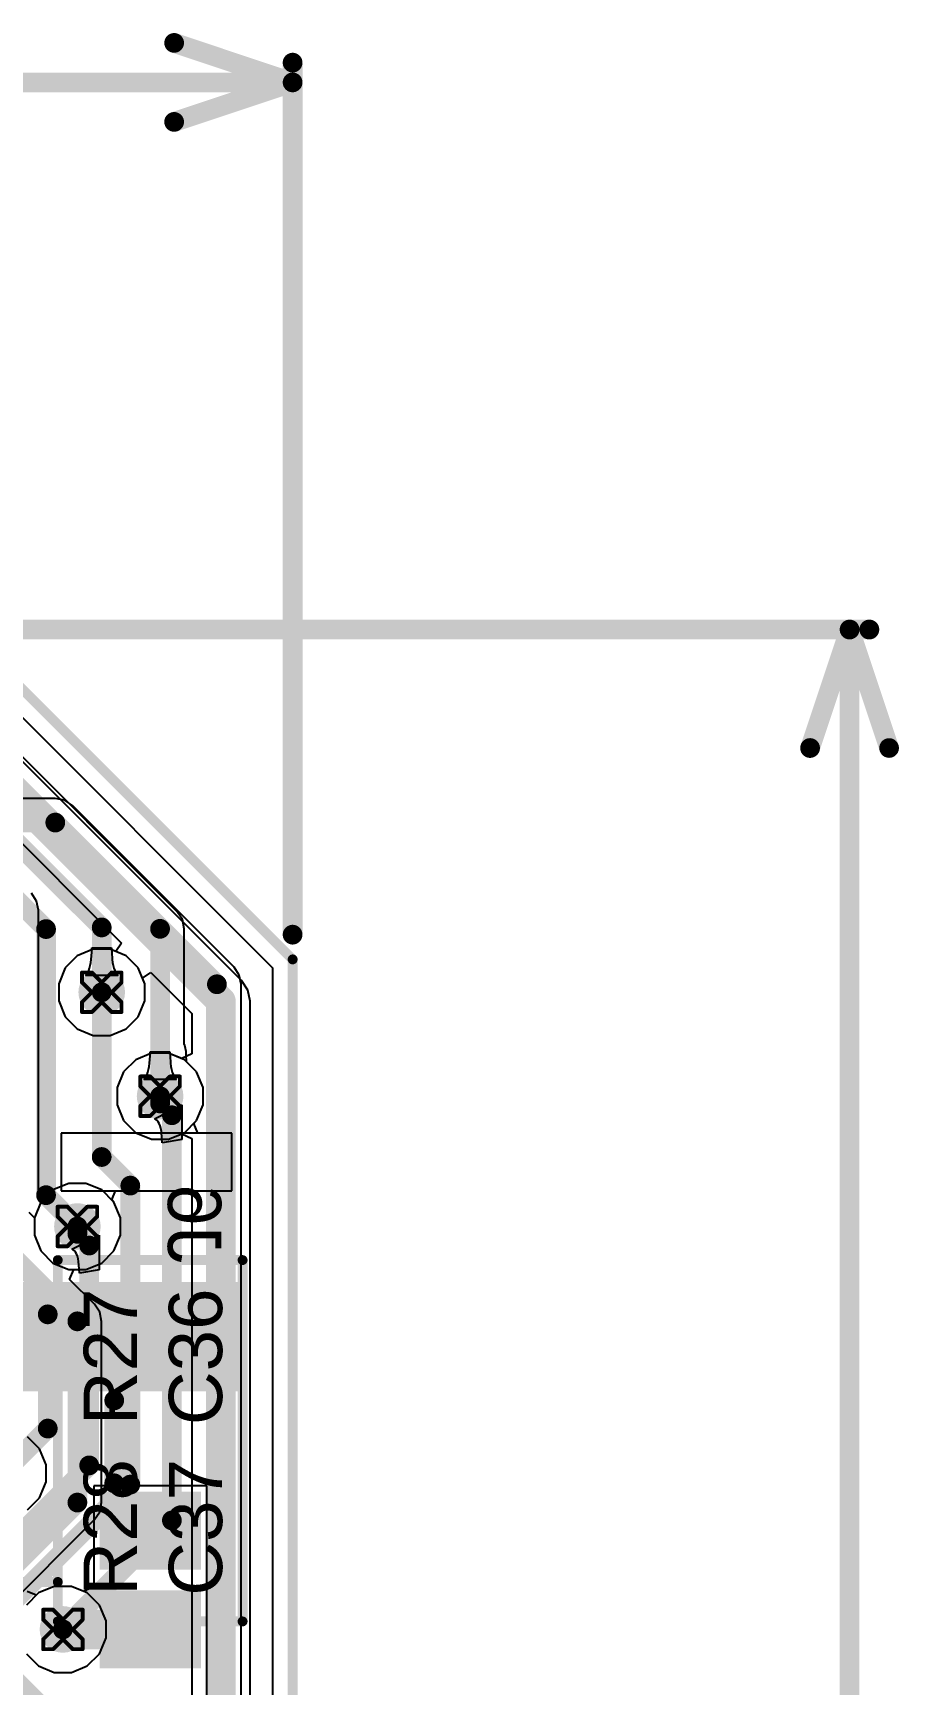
# Model space of a CAD drawing. Header units: inches. Extents: x -6 to 328, y -6 to 90.
# Drawn here: x 33.31 to 44.45, y 23.07 to 44.32 of the extents above; entities that cross this region are included whole.
import ezdxf

# ---------------------------------------------------------------- set-up
doc = ezdxf.new("R2010")
doc.units = ezdxf.units.IN
for name, color, linetype in [('Board Outline', 216, 'Continuous'), ('Bottom Layer', 5, 'Continuous'), ('Bottom Overlay', 54, 'Continuous'), ('Bottom Paste', 16, 'Continuous'), ('Bottom Solder', 6, 'Continuous'), ('Dimensions', 6, 'Continuous'), ('Drill Drawing', 1, 'Continuous'), ('GND', 76, 'Continuous'), ('PWR', 16, 'Continuous'), ('Top Layer', 1, 'Continuous'), ('Top Overlay', 2, 'Continuous'), ('Via Holes', 16, 'Continuous')]:
    doc.layers.add(name, color=color, linetype=linetype)
doc.styles.add('Arial', font='', dxfattribs={"height": 0.2})
doc.styles.get('Arial').set_extended_font_data('Arial')

# ---------------------------------------------------------------- blocks, each defined once
blk = doc.blocks.new('M55_7013242R_B_49')
at = {"layer": 'Bottom Layer'}
for points in [[(-12.62, 3.8), (-11.42, 3.8), (-11.42, 1.1), (-12.62, 1.1)], [(-9.925, 3.3), (-9.125, 3.3), (-9.125, 2.2), (-9.925, 2.2)], [(-8.655, 3.3), (-7.855, 3.3), (-7.855, 2.2), (-8.655, 2.2)]]:
    blk.add_hatch(color=5, dxfattribs=at).paths.add_polyline_path(points)
at = {"layer": 'Bottom Paste'}
for points in [[(-12.62, 3.8), (-11.42, 3.8), (-11.42, 1.1), (-12.62, 1.1)], [(-9.925, 3.3), (-9.125, 3.3), (-9.125, 2.2), (-9.925, 2.2)], [(-8.655, 3.3), (-7.855, 3.3), (-7.855, 2.2), (-8.655, 2.2)]]:
    blk.add_hatch(color=16, dxfattribs=at).paths.add_polyline_path(points)
at = {"layer": 'Bottom Solder'}
for points in [[(-12.722, 3.902), (-11.318, 3.902), (-11.318, 0.998), (-12.722, 0.998)], [(-10.027, 3.402), (-9.023, 3.402), (-9.023, 2.098), (-10.027, 2.098)], [(-8.757, 3.402), (-7.753, 3.402), (-7.753, 2.098), (-8.757, 2.098)]]:
    blk.add_hatch(color=6, dxfattribs=at).paths.add_polyline_path(points)
at = {"layer": 'Bottom Overlay', "const_width": 0.254}
blk.add_lwpolyline([(-10.135, 2.286), (-11.201, 2.286)], dxfattribs=at)
at = {"layer": 'Bottom Overlay', "const_width": 0.127}
for points in [[(-11.265, 2.286, 1), (-11.138, 2.286, 1)], [(-10.198, 2.286, 1), (-10.071, 2.286, 1)]]:
    blk.add_lwpolyline(points, format="xyb", close=True, dxfattribs=at)

msp = doc.modelspace()

# ---------------------------------------------------------------- hatches: boundary and pattern name
at = {"layer": 'Bottom Layer'}
h = msp.add_hatch(color=5, dxfattribs=at)
edge = h.paths.add_edge_path()
edge.add_arc((34.194, 31.984), 0.3, 0, 360)
h = msp.add_hatch(color=5, dxfattribs=at)
edge = h.paths.add_edge_path()
edge.add_arc((34.945, 30.647), 0.3, 0, 360)
h = msp.add_hatch(color=5, dxfattribs=at)
edge = h.paths.add_edge_path()
edge.add_arc((33.881, 28.971), 0.3, 0, 360)
h = msp.add_hatch(color=5, dxfattribs=at)
edge = h.paths.add_edge_path()
edge.add_arc((33.695, 23.788), 0.3, 0, 360)
at = {"layer": 'GND'}
h = msp.add_hatch(color=76, dxfattribs=at)
edge = h.paths.add_edge_path()
edge.add_arc((34.194, 31.984), 0.3, 0, 360)
h = msp.add_hatch(color=76, dxfattribs=at)
edge = h.paths.add_edge_path()
edge.add_arc((34.945, 30.647), 0.3, 0, 360)
h = msp.add_hatch(color=76, dxfattribs=at)
edge = h.paths.add_edge_path()
edge.add_arc((33.881, 28.971), 0.3, 0, 360)
h = msp.add_hatch(color=76, dxfattribs=at)
edge = h.paths.add_edge_path()
edge.add_arc((33.695, 23.788), 0.3, 0, 360)
at = {"layer": 'PWR'}
h = msp.add_hatch(color=16, dxfattribs=at)
edge = h.paths.add_edge_path()
edge.add_arc((34.194, 31.984), 0.3, 0, 360)
h = msp.add_hatch(color=16, dxfattribs=at)
edge = h.paths.add_edge_path()
edge.add_arc((34.945, 30.647), 0.3, 0, 360)
h = msp.add_hatch(color=16, dxfattribs=at)
edge = h.paths.add_edge_path()
edge.add_arc((33.881, 28.971), 0.3, 0, 360)
h = msp.add_hatch(color=16, dxfattribs=at)
edge = h.paths.add_edge_path()
edge.add_arc((33.695, 23.788), 0.3, 0, 360)
at = {"layer": 'Top Layer'}
h = msp.add_hatch(color=1, dxfattribs=at)
edge = h.paths.add_edge_path()
edge.add_arc((34.194, 31.984), 0.3, 0, 360)
h = msp.add_hatch(color=1, dxfattribs=at)
edge = h.paths.add_edge_path()
edge.add_arc((34.945, 30.647), 0.3, 0, 360)
h = msp.add_hatch(color=1, dxfattribs=at)
edge = h.paths.add_edge_path()
edge.add_arc((33.881, 28.971), 0.3, 0, 360)
h = msp.add_hatch(color=1, dxfattribs=at)
edge = h.paths.add_edge_path()
edge.add_arc((33.695, 23.788), 0.3, 0, 360)
at = {"layer": 'Via Holes'}
h = msp.add_hatch(color=7, dxfattribs=at)
edge = h.paths.add_edge_path()
edge.add_arc((34.194, 31.984), 0.15, 0, 360)
h = msp.add_hatch(color=7, dxfattribs=at)
edge = h.paths.add_edge_path()
edge.add_arc((34.945, 30.647), 0.15, 0, 360)
h = msp.add_hatch(color=7, dxfattribs=at)
edge = h.paths.add_edge_path()
edge.add_arc((33.881, 28.971), 0.15, 0, 360)
h = msp.add_hatch(color=7, dxfattribs=at)
edge = h.paths.add_edge_path()
edge.add_arc((33.695, 23.788), 0.15, 0, 360)

# ---------------------------------------------------------------- linework, layer by layer
at = {"layer": 'Board Outline', "const_width": 0.127}
for points in [[(32.407, 36.65), (36.65, 32.407)], [(36.65, 32.407), (36.65, -1.407)]]:
    msp.add_lwpolyline(points, dxfattribs=at)
at = {"layer": 'Board Outline', "const_width": 0.0635}
msp.add_lwpolyline([(36.618, 32.407, 1), (36.682, 32.407, 1)], format="xyb", close=True, dxfattribs=at)
msp.add_lwpolyline([(36.618, 32.407, 1), (36.682, 32.407, 1)], format="xyb", close=True, dxfattribs=at)
at = {"layer": 'Bottom Layer'}
for p, q in [((32.3, 36.391), (36.391, 32.3)), ((35.164, 33.02), (32.04, 36.144)), ((35.232, 32.919), (35.164, 33.02)), ((35.255, 32.8), (35.232, 32.919)), ((35.255, 31.311), (35.255, 32.8)), ((34.066, 32.502), (34.067, 32.556)), ((34.067, 32.556), (34.321, 32.556)), ((34.321, 32.556), (34.322, 32.502)), ((34.037, 32.294), (34.046, 32.328)), ((34.046, 32.328), (34.054, 32.366)), ((34.054, 32.366), (34.059, 32.407)), ((34.059, 32.407), (34.066, 32.502)), ((34.322, 32.502), (34.328, 32.407)), ((34.328, 32.407), (34.334, 32.366)), ((34.334, 32.366), (34.342, 32.328)), ((34.342, 32.328), (34.351, 32.294)), ((36.391, 32.3), (36.391, -1.3)), ((33.984, 32.198), (34, 32.216)), ((34.404, 32.198), (33.984, 32.198)), ((34, 32.216), (34.014, 32.238)), ((34.014, 32.238), (34.026, 32.264)), ((34.026, 32.264), (34.037, 32.294)), ((34.351, 32.294), (34.361, 32.264)), ((34.361, 32.264), (34.374, 32.238)), ((34.374, 32.238), (34.388, 32.216)), ((34.388, 32.216), (34.404, 32.198)), ((35.262, 31.301), (35.255, 31.311)), ((35.262, 31.3), (35.262, 31.301)), ((35.263, 31.299), (35.262, 31.3)), ((35.271, 31.26), (35.263, 31.299)), ((35.279, 31.222), (35.271, 31.26)), ((34.797, 30.992), (34.804, 31.029)), ((34.804, 31.029), (34.81, 31.071)), ((34.81, 31.071), (34.817, 31.166)), ((34.817, 31.166), (34.818, 31.219)), ((34.818, 31.219), (35.072, 31.219)), ((35.072, 31.219), (35.073, 31.166)), ((35.073, 31.166), (35.079, 31.071)), ((35.079, 31.071), (35.085, 31.029)), ((35.085, 31.029), (35.092, 30.992)), ((35.28, 31.175), (35.279, 31.222)), ((35.285, 31.093), (35.28, 31.175)), ((35.286, 31.09), (35.285, 31.093)), ((35.414, 30.961), (35.286, 31.09)), ((34.735, 30.862), (34.75, 30.88)), ((35.155, 30.862), (34.735, 30.862)), ((34.75, 30.88), (34.765, 30.902)), ((34.765, 30.902), (34.777, 30.928)), ((34.777, 30.928), (34.788, 30.958)), ((34.788, 30.958), (34.797, 30.992)), ((35.092, 30.992), (35.102, 30.958)), ((35.102, 30.958), (35.112, 30.928)), ((35.112, 30.928), (35.125, 30.902)), ((35.125, 30.902), (35.139, 30.88)), ((35.139, 30.88), (35.155, 30.862)), ((35.499, 30.758), (35.414, 30.961)), ((35.499, 30.537), (35.499, 30.758)), ((35.414, 30.334), (35.499, 30.537)), ((35.379, 30.298), (35.414, 30.334)), ((35.431, 30.171), (35.379, 30.298)), ((33.673, 30.171), (33.673, 29.43)), ((35.869, 30.171), (33.673, 30.171)), ((35.869, 30.171), (35.431, 30.171)), ((35.869, 29.43), (35.869, 30.171)), ((35.869, 29.43), (35.869, 30.171)), ((33.673, 29.43), (35.869, 29.43)), ((34.323, 29.312), (34.372, 29.43)), ((34.372, 29.43), (35.869, 29.43)), ((33.258, 29.154), (33.328, 29.084)), ((34.35, 29.285), (34.323, 29.312)), ((34.435, 29.081), (34.35, 29.285)), ((33.328, 29.084), (33.327, 29.081)), ((33.327, 29.081), (33.327, 28.861)), ((34.435, 28.861), (34.435, 29.081)), ((33.327, 28.861), (33.411, 28.657)), ((34.35, 28.657), (34.435, 28.861)), ((33.411, 28.657), (33.567, 28.501)), ((33.567, 28.501), (33.771, 28.417)), ((33.991, 28.417), (34.195, 28.501)), ((34.195, 28.501), (34.35, 28.657)), ((33.771, 28.417), (33.991, 28.417)), ((33.393, 26.11), (33.237, 26.266)), ((33.477, 25.906), (33.393, 26.11)), ((33.477, 25.686), (33.477, 25.906)), ((33.393, 25.482), (33.477, 25.686)), ((35.547, 25.636), (34.091, 25.636)), ((34.091, 25.636), (34.091, 24.493)), ((35.547, 24.493), (35.547, 25.636)), ((33.237, 25.326), (33.393, 25.482)), ((34.091, 24.493), (34.091, 24.481)), ((34.091, 24.481), (34.091, 24.366)), ((35.547, 24.481), (35.547, 24.493)), ((35.547, 24.366), (35.547, 24.481)), ((33.351, 24.229), (33.234, 24.277)), ((33.381, 24.258), (33.351, 24.229)), ((33.584, 24.342), (33.381, 24.258)), ((33.805, 24.342), (33.584, 24.342)), ((33.964, 24.276), (33.805, 24.342)), ((34.075, 24.333), (33.964, 24.276)), ((34.091, 24.351), (34.075, 24.333)), ((34.091, 24.366), (34.091, 24.351)), ((35.547, 24.354), (35.547, 24.366)), ((35.547, 23.211), (35.547, 24.354)), ((35.547, 23.096), (35.547, 23.211)), ((35.547, 23.211), (35.547, 23.211)), ((35.547, 21.941), (35.547, 23.096)), ((35.547, 23.096), (35.547, 23.096))]:
    msp.add_line(p, q, dxfattribs=at)
for points, const_width in [([(31.82, 35.924), (34.945, 32.8)], 0.254), ([(31.554, 35.457), (34.194, 32.818)], 0.254), ([(31.312, 34.963), (33.478, 32.797)], 0.254), ([(34.194, 31.984), (34.194, 32.818)], 0.254), ([(33.478, 29.374), (33.478, 32.797)], 0.254), ([(34.945, 30.647), (34.945, 32.8)], 0.254), ([(33.478, 29.374), (33.881, 28.971)], 0.254), ([(33.695, 23.788), (34.819, 23.788)], 0.508)]:
    msp.add_lwpolyline(points, dxfattribs=dict(at, const_width=const_width))
for points, const_width in [([(34.13, 32.818, 1), (34.257, 32.818, 1)], 0.127), ([(34.13, 32.818, 1), (34.257, 32.818, 1)], 0.127), ([(33.414, 32.797, 1), (33.541, 32.797, 1)], 0.127), ([(33.414, 32.797, 1), (33.541, 32.797, 1)], 0.127), ([(34.881, 32.8, 1), (35.008, 32.8, 1)], 0.127), ([(34.881, 32.8, 1), (35.008, 32.8, 1)], 0.127), ([(34.13, 31.984, 1), (34.257, 31.984, 1)], 0.127), ([(34.881, 30.647, 1), (35.008, 30.647, 1)], 0.127), ([(33.414, 29.374, 1), (33.541, 29.374, 1)], 0.127), ([(33.414, 29.374, 1), (33.541, 29.374, 1)], 0.127), ([(33.817, 28.971, 1), (33.944, 28.971, 1)], 0.127), ([(33.568, 23.788, 1), (33.822, 23.788, 1)], 0.254), ([(34.692, 23.788, 1), (34.946, 23.788, 1)], 0.254)]:
    msp.add_lwpolyline(points, format="xyb", close=True, dxfattribs=dict(at, const_width=const_width))
at = {"layer": 'Dimensions', "const_width": 0.254}
for points in [[(35.126, 44.196), (36.65, 43.688)], [(36.65, 32.725), (36.65, 43.942)], [(20.451, 43.688), (36.65, 43.688)], [(35.126, 43.18), (36.65, 43.688)], [(32.725, 36.65), (44.069, 36.65)], [(43.307, 35.126), (43.815, 36.65)], [(43.815, 20.451), (43.815, 36.65)], [(43.815, 36.65), (44.323, 35.126)]]:
    msp.add_lwpolyline(points, dxfattribs=at)
at = {"layer": 'Dimensions', "const_width": 0.127}
for points in [[(35.062, 44.196, 1), (35.189, 44.196, 1)], [(36.586, 43.942, 1), (36.713, 43.942, 1)], [(36.586, 43.688, 1), (36.713, 43.688, 1)], [(36.586, 43.688, 1), (36.713, 43.688, 1)], [(36.586, 43.688, 1), (36.713, 43.688, 1)], [(35.062, 43.18, 1), (35.189, 43.18, 1)], [(43.751, 36.65, 1), (43.879, 36.65, 1)], [(43.751, 36.65, 1), (43.879, 36.65, 1)], [(43.751, 36.65, 1), (43.879, 36.65, 1)], [(44.005, 36.65, 1), (44.133, 36.65, 1)], [(43.243, 35.126, 1), (43.37, 35.126, 1)], [(44.26, 35.126, 1), (44.386, 35.126, 1)], [(36.586, 32.725, 1), (36.713, 32.725, 1)]]:
    msp.add_lwpolyline(points, format="xyb", close=True, dxfattribs=at)
at = {"layer": 'Drill Drawing', "const_width": 0.0508}
for points in [[(33.94, 32.111), (33.94, 32.238)], [(33.94, 32.238), (34.067, 32.238)], [(33.94, 32.111), (34.067, 31.984)], [(34.067, 32.238), (34.194, 32.111)], [(34.194, 32.111), (34.321, 32.238)], [(34.321, 32.238), (34.448, 32.238)], [(34.321, 31.984), (34.448, 32.111)], [(34.448, 32.111), (34.448, 32.238)], [(33.94, 31.857), (34.067, 31.984)], [(33.94, 31.73), (33.94, 31.857)], [(34.067, 31.73), (34.194, 31.857)], [(34.194, 31.857), (34.321, 31.73)], [(34.321, 31.984), (34.448, 31.857)], [(34.448, 31.73), (34.448, 31.857)], [(33.94, 31.73), (34.067, 31.73)], [(34.321, 31.73), (34.448, 31.73)], [(34.691, 30.774), (34.691, 30.901)], [(34.691, 30.901), (34.818, 30.901)], [(34.818, 30.901), (34.945, 30.774)], [(34.945, 30.774), (35.072, 30.901)], [(35.072, 30.901), (35.199, 30.901)], [(35.199, 30.774), (35.199, 30.901)], [(34.691, 30.774), (34.818, 30.647)], [(34.691, 30.52), (34.818, 30.647)], [(35.072, 30.647), (35.199, 30.774)], [(35.072, 30.647), (35.199, 30.52)], [(34.691, 30.393), (34.691, 30.52)], [(34.691, 30.393), (34.818, 30.393)], [(34.818, 30.393), (34.945, 30.52)], [(34.945, 30.52), (35.072, 30.393)], [(35.072, 30.393), (35.199, 30.393)], [(35.199, 30.393), (35.199, 30.52)], [(33.627, 29.098), (33.627, 29.225)], [(33.627, 29.225), (33.754, 29.225)], [(33.627, 29.098), (33.754, 28.971)], [(33.754, 29.225), (33.881, 29.098)], [(33.881, 29.098), (34.008, 29.225)], [(34.008, 29.225), (34.135, 29.225)], [(34.008, 28.971), (34.135, 29.098)], [(34.135, 29.098), (34.135, 29.225)], [(33.627, 28.844), (33.754, 28.971)], [(34.008, 28.971), (34.135, 28.844)], [(33.627, 28.717), (33.627, 28.844)], [(33.627, 28.717), (33.754, 28.717)], [(33.754, 28.717), (33.881, 28.844)], [(33.881, 28.844), (34.008, 28.717)], [(34.008, 28.717), (34.135, 28.717)], [(34.135, 28.717), (34.135, 28.844)], [(33.441, 23.915), (33.441, 24.042)], [(33.441, 24.042), (33.568, 24.042)], [(33.568, 24.042), (33.695, 23.915)], [(33.695, 23.915), (33.822, 24.042)], [(33.822, 24.042), (33.949, 24.042)], [(33.949, 23.915), (33.949, 24.042)], [(33.441, 23.915), (33.568, 23.788)], [(33.441, 23.661), (33.568, 23.788)], [(33.822, 23.788), (33.949, 23.915)], [(33.822, 23.788), (33.949, 23.661)], [(33.441, 23.534), (33.441, 23.661)], [(33.568, 23.534), (33.695, 23.661)], [(33.695, 23.661), (33.822, 23.534)], [(33.949, 23.534), (33.949, 23.661)], [(33.441, 23.534), (33.568, 23.534)], [(33.822, 23.534), (33.949, 23.534)]]:
    msp.add_lwpolyline(points, dxfattribs=at)
at = {"layer": 'Drill Drawing', "const_width": 0.0254}
for points in [[(33.927, 32.238, 1), (33.952, 32.238, 1)], [(33.927, 32.238, 1), (33.952, 32.238, 1)], [(33.927, 32.111, 1), (33.952, 32.111, 1)], [(33.927, 32.111, 1), (33.952, 32.111, 1)], [(34.054, 32.238, 1), (34.079, 32.238, 1)], [(34.054, 32.238, 1), (34.079, 32.238, 1)], [(34.181, 32.111, 1), (34.206, 32.111, 1)], [(34.181, 32.111, 1), (34.206, 32.111, 1)], [(34.308, 32.238, 1), (34.333, 32.238, 1)], [(34.308, 32.238, 1), (34.333, 32.238, 1)], [(34.435, 32.238, 1), (34.46, 32.238, 1)], [(34.435, 32.238, 1), (34.46, 32.238, 1)], [(34.435, 32.111, 1), (34.46, 32.111, 1)], [(34.435, 32.111, 1), (34.46, 32.111, 1)], [(33.927, 31.857, 1), (33.952, 31.857, 1)], [(33.927, 31.857, 1), (33.952, 31.857, 1)], [(34.054, 31.984, 1), (34.079, 31.984, 1)], [(34.054, 31.984, 1), (34.079, 31.984, 1)], [(34.181, 31.857, 1), (34.206, 31.857, 1)], [(34.181, 31.857, 1), (34.206, 31.857, 1)], [(34.308, 31.984, 1), (34.333, 31.984, 1)], [(34.308, 31.984, 1), (34.333, 31.984, 1)], [(34.435, 31.857, 1), (34.46, 31.857, 1)], [(34.435, 31.857, 1), (34.46, 31.857, 1)], [(33.927, 31.73, 1), (33.952, 31.73, 1)], [(33.927, 31.73, 1), (33.952, 31.73, 1)], [(34.054, 31.73, 1), (34.079, 31.73, 1)], [(34.054, 31.73, 1), (34.079, 31.73, 1)], [(34.308, 31.73, 1), (34.333, 31.73, 1)], [(34.308, 31.73, 1), (34.333, 31.73, 1)], [(34.435, 31.73, 1), (34.46, 31.73, 1)], [(34.435, 31.73, 1), (34.46, 31.73, 1)], [(34.678, 30.901, 1), (34.703, 30.901, 1)], [(34.678, 30.901, 1), (34.703, 30.901, 1)], [(34.805, 30.901, 1), (34.83, 30.901, 1)], [(34.805, 30.901, 1), (34.83, 30.901, 1)], [(35.059, 30.901, 1), (35.084, 30.901, 1)], [(35.059, 30.901, 1), (35.084, 30.901, 1)], [(35.186, 30.901, 1), (35.211, 30.901, 1)], [(35.186, 30.901, 1), (35.211, 30.901, 1)], [(34.678, 30.774, 1), (34.703, 30.774, 1)], [(34.678, 30.774, 1), (34.703, 30.774, 1)], [(34.805, 30.647, 1), (34.83, 30.647, 1)], [(34.805, 30.647, 1), (34.83, 30.647, 1)], [(34.932, 30.774, 1), (34.957, 30.774, 1)], [(34.932, 30.774, 1), (34.957, 30.774, 1)], [(35.059, 30.647, 1), (35.084, 30.647, 1)], [(35.059, 30.647, 1), (35.084, 30.647, 1)], [(35.186, 30.774, 1), (35.211, 30.774, 1)], [(35.186, 30.774, 1), (35.211, 30.774, 1)], [(34.678, 30.52, 1), (34.703, 30.52, 1)], [(34.678, 30.52, 1), (34.703, 30.52, 1)], [(34.678, 30.393, 1), (34.703, 30.393, 1)], [(34.678, 30.393, 1), (34.703, 30.393, 1)], [(34.805, 30.393, 1), (34.83, 30.393, 1)], [(34.805, 30.393, 1), (34.83, 30.393, 1)], [(34.932, 30.52, 1), (34.957, 30.52, 1)], [(34.932, 30.52, 1), (34.957, 30.52, 1)], [(35.059, 30.393, 1), (35.084, 30.393, 1)], [(35.059, 30.393, 1), (35.084, 30.393, 1)], [(35.186, 30.52, 1), (35.211, 30.52, 1)], [(35.186, 30.52, 1), (35.211, 30.52, 1)], [(35.186, 30.393, 1), (35.211, 30.393, 1)], [(35.186, 30.393, 1), (35.211, 30.393, 1)], [(33.614, 29.225, 1), (33.639, 29.225, 1)], [(33.614, 29.225, 1), (33.639, 29.225, 1)], [(33.614, 29.098, 1), (33.639, 29.098, 1)], [(33.614, 29.098, 1), (33.639, 29.098, 1)], [(33.741, 29.225, 1), (33.766, 29.225, 1)], [(33.741, 29.225, 1), (33.766, 29.225, 1)], [(33.868, 29.098, 1), (33.893, 29.098, 1)], [(33.868, 29.098, 1), (33.893, 29.098, 1)], [(33.995, 29.225, 1), (34.02, 29.225, 1)], [(33.995, 29.225, 1), (34.02, 29.225, 1)], [(34.122, 29.225, 1), (34.147, 29.225, 1)], [(34.122, 29.225, 1), (34.147, 29.225, 1)], [(34.122, 29.098, 1), (34.147, 29.098, 1)], [(34.122, 29.098, 1), (34.147, 29.098, 1)], [(33.741, 28.971, 1), (33.766, 28.971, 1)], [(33.741, 28.971, 1), (33.766, 28.971, 1)], [(33.995, 28.971, 1), (34.02, 28.971, 1)], [(33.995, 28.971, 1), (34.02, 28.971, 1)], [(33.614, 28.844, 1), (33.639, 28.844, 1)], [(33.614, 28.844, 1), (33.639, 28.844, 1)], [(33.614, 28.717, 1), (33.639, 28.717, 1)], [(33.614, 28.717, 1), (33.639, 28.717, 1)], [(33.741, 28.717, 1), (33.766, 28.717, 1)], [(33.741, 28.717, 1), (33.766, 28.717, 1)], [(33.868, 28.844, 1), (33.893, 28.844, 1)], [(33.868, 28.844, 1), (33.893, 28.844, 1)], [(33.995, 28.717, 1), (34.02, 28.717, 1)], [(33.995, 28.717, 1), (34.02, 28.717, 1)], [(34.122, 28.844, 1), (34.147, 28.844, 1)], [(34.122, 28.844, 1), (34.147, 28.844, 1)], [(34.122, 28.717, 1), (34.147, 28.717, 1)], [(34.122, 28.717, 1), (34.147, 28.717, 1)], [(33.428, 24.042, 1), (33.453, 24.042, 1)], [(33.428, 24.042, 1), (33.453, 24.042, 1)], [(33.555, 24.042, 1), (33.58, 24.042, 1)], [(33.555, 24.042, 1), (33.58, 24.042, 1)], [(33.809, 24.042, 1), (33.834, 24.042, 1)], [(33.809, 24.042, 1), (33.834, 24.042, 1)], [(33.936, 24.042, 1), (33.961, 24.042, 1)], [(33.936, 24.042, 1), (33.961, 24.042, 1)], [(33.428, 23.915, 1), (33.453, 23.915, 1)], [(33.428, 23.915, 1), (33.453, 23.915, 1)], [(33.555, 23.788, 1), (33.58, 23.788, 1)], [(33.555, 23.788, 1), (33.58, 23.788, 1)], [(33.682, 23.915, 1), (33.707, 23.915, 1)], [(33.682, 23.915, 1), (33.707, 23.915, 1)], [(33.809, 23.788, 1), (33.834, 23.788, 1)], [(33.809, 23.788, 1), (33.834, 23.788, 1)], [(33.936, 23.915, 1), (33.961, 23.915, 1)], [(33.936, 23.915, 1), (33.961, 23.915, 1)], [(33.428, 23.661, 1), (33.453, 23.661, 1)], [(33.428, 23.661, 1), (33.453, 23.661, 1)], [(33.682, 23.661, 1), (33.707, 23.661, 1)], [(33.682, 23.661, 1), (33.707, 23.661, 1)], [(33.936, 23.661, 1), (33.961, 23.661, 1)], [(33.936, 23.661, 1), (33.961, 23.661, 1)], [(33.428, 23.534, 1), (33.453, 23.534, 1)], [(33.428, 23.534, 1), (33.453, 23.534, 1)], [(33.555, 23.534, 1), (33.58, 23.534, 1)], [(33.555, 23.534, 1), (33.58, 23.534, 1)], [(33.809, 23.534, 1), (33.834, 23.534, 1)], [(33.809, 23.534, 1), (33.834, 23.534, 1)], [(33.936, 23.534, 1), (33.961, 23.534, 1)], [(33.936, 23.534, 1), (33.961, 23.534, 1)]]:
    msp.add_lwpolyline(points, format="xyb", close=True, dxfattribs=at)
at = {"layer": 'GND'}
for p, q in [((32.3, 36.391), (36.391, 32.3)), ((34.084, 32.538), (33.88, 32.453)), ((34.304, 32.538), (34.084, 32.538)), ((34.508, 32.453), (34.304, 32.538)), ((33.88, 32.453), (33.724, 32.298)), ((34.663, 32.298), (34.508, 32.453)), ((36.391, 32.3), (36.391, -1.3)), ((33.724, 32.298), (33.64, 32.094)), ((33.64, 32.094), (33.64, 31.874)), ((34.748, 32.094), (34.663, 32.298)), ((34.748, 31.874), (34.748, 32.094)), ((33.64, 31.874), (33.724, 31.67)), ((33.724, 31.67), (33.88, 31.514)), ((34.508, 31.514), (34.663, 31.67)), ((34.663, 31.67), (34.748, 31.874)), ((33.88, 31.514), (34.084, 31.43)), ((34.304, 31.43), (34.508, 31.514)), ((34.084, 31.43), (34.304, 31.43)), ((34.631, 31.117), (34.475, 30.961)), ((34.834, 31.201), (34.631, 31.117)), ((35.055, 31.201), (34.834, 31.201)), ((35.259, 31.117), (35.055, 31.201)), ((35.414, 30.961), (35.259, 31.117)), ((34.475, 30.961), (34.391, 30.758)), ((35.499, 30.758), (35.414, 30.961)), ((34.391, 30.758), (34.391, 30.537)), ((35.499, 30.537), (35.499, 30.758)), ((34.391, 30.537), (34.475, 30.334)), ((35.414, 30.334), (35.499, 30.537)), ((34.475, 30.334), (34.631, 30.178)), ((34.631, 30.178), (34.834, 30.093)), ((35.055, 30.093), (35.259, 30.178)), ((35.259, 30.178), (35.414, 30.334)), ((34.834, 30.093), (35.055, 30.093)), ((33.567, 29.441), (33.411, 29.285)), ((33.771, 29.525), (33.567, 29.441)), ((33.991, 29.525), (33.771, 29.525)), ((34.195, 29.441), (33.991, 29.525)), ((34.35, 29.285), (34.195, 29.441)), ((33.411, 29.285), (33.327, 29.081)), ((34.435, 29.081), (34.35, 29.285)), ((33.327, 29.081), (33.327, 28.861)), ((34.435, 28.861), (34.435, 29.081)), ((33.327, 28.861), (33.411, 28.657)), ((34.35, 28.657), (34.435, 28.861)), ((33.411, 28.657), (33.567, 28.501)), ((33.567, 28.501), (33.771, 28.417)), ((33.991, 28.417), (34.195, 28.501)), ((34.195, 28.501), (34.35, 28.657)), ((33.771, 28.417), (33.991, 28.417)), ((33.393, 26.11), (33.237, 26.266)), ((33.477, 25.906), (33.393, 26.11)), ((33.477, 25.686), (33.477, 25.906)), ((33.393, 25.482), (33.477, 25.686)), ((33.237, 25.326), (33.393, 25.482)), ((33.381, 24.258), (33.225, 24.102)), ((33.584, 24.342), (33.381, 24.258)), ((33.805, 24.342), (33.584, 24.342)), ((34.008, 24.258), (33.805, 24.342)), ((34.164, 24.102), (34.008, 24.258)), ((34.249, 23.899), (34.164, 24.102)), ((34.249, 23.678), (34.249, 23.899)), ((34.164, 23.475), (34.249, 23.678)), ((33.225, 23.475), (33.381, 23.319)), ((34.008, 23.319), (34.164, 23.475)), ((33.381, 23.319), (33.584, 23.234)), ((33.584, 23.234), (33.805, 23.234)), ((33.805, 23.234), (34.008, 23.319))]:
    msp.add_line(p, q, dxfattribs=at)
at = {"layer": 'PWR'}
for p, q in [((32.3, 36.391), (36.391, 32.3)), ((35.992, 32.134), (32.006, 36.12)), ((31.585, 35.479), (34.449, 32.615)), ((33.356, 33.158), (33.289, 33.259)), ((33.38, 33.039), (33.356, 33.158)), ((33.38, 29.433), (33.38, 33.039)), ((34.084, 32.538), (33.88, 32.453)), ((34.304, 32.538), (34.084, 32.538)), ((34.377, 32.507), (34.304, 32.538)), ((34.449, 32.615), (34.377, 32.507)), ((33.88, 32.453), (33.724, 32.298)), ((36.391, 32.3), (36.391, -1.3)), ((33.724, 32.298), (33.64, 32.094)), ((33.64, 32.094), (33.64, 31.874)), ((34.717, 32.167), (34.825, 32.239)), ((34.748, 32.094), (34.717, 32.167)), ((34.748, 31.874), (34.748, 32.094)), ((34.825, 32.239), (35.351, 31.713)), ((36.074, 32.012), (35.992, 32.134)), ((36.102, 31.869), (36.074, 32.012)), ((33.64, 31.874), (33.724, 31.67)), ((33.724, 31.67), (33.88, 31.514)), ((34.508, 31.514), (34.663, 31.67)), ((34.663, 31.67), (34.748, 31.874)), ((35.351, 31.713), (35.351, 31.19)), ((36.102, 20.446), (36.102, 31.869)), ((33.88, 31.514), (34.084, 31.43)), ((34.304, 31.43), (34.508, 31.514)), ((34.084, 31.43), (34.304, 31.43)), ((34.631, 31.117), (34.475, 30.961)), ((34.834, 31.201), (34.631, 31.117)), ((35.055, 31.201), (34.834, 31.201)), ((35.224, 31.131), (35.055, 31.201)), ((35.351, 31.19), (35.224, 31.131)), ((34.475, 30.961), (34.391, 30.758)), ((34.391, 30.758), (34.391, 30.537)), ((34.391, 30.537), (34.475, 30.334)), ((34.475, 30.334), (34.631, 30.178)), ((34.631, 30.178), (34.834, 30.093)), ((34.834, 30.093), (35.055, 30.093)), ((35.055, 30.093), (35.224, 30.164)), ((35.224, 30.164), (35.351, 30.104)), ((35.351, 30.104), (35.351, 20.601)), ((33.507, 29.38), (33.38, 29.433)), ((33.567, 29.441), (33.507, 29.38)), ((33.771, 29.525), (33.567, 29.441)), ((33.991, 29.525), (33.771, 29.525)), ((34.195, 29.441), (33.991, 29.525)), ((34.35, 29.285), (34.195, 29.441)), ((34.435, 29.081), (34.35, 29.285)), ((34.435, 28.861), (34.435, 29.081)), ((34.35, 28.657), (34.435, 28.861)), ((33.991, 28.417), (34.195, 28.501)), ((34.195, 28.501), (34.35, 28.657)), ((33.781, 28.29), (33.834, 28.417)), ((34.101, 27.971), (33.781, 28.29)), ((33.834, 28.417), (33.991, 28.417)), ((34.168, 27.87), (34.101, 27.971)), ((34.192, 27.751), (34.168, 27.87)), ((34.192, 25.42), (34.192, 27.751)), ((34.101, 25.2), (34.168, 25.301)), ((34.168, 25.301), (34.192, 25.42)), ((32.926, 24.025), (34.101, 25.2)), ((33.381, 24.258), (33.225, 24.102)), ((33.584, 24.342), (33.381, 24.258)), ((33.805, 24.342), (33.584, 24.342)), ((34.008, 24.258), (33.805, 24.342)), ((34.164, 24.102), (34.008, 24.258)), ((34.249, 23.899), (34.164, 24.102)), ((34.249, 23.678), (34.249, 23.899)), ((34.164, 23.475), (34.249, 23.678)), ((33.225, 23.475), (33.381, 23.319)), ((34.008, 23.319), (34.164, 23.475)), ((33.381, 23.319), (33.584, 23.234)), ((33.584, 23.234), (33.805, 23.234)), ((33.805, 23.234), (34.008, 23.319))]:
    msp.add_line(p, q, dxfattribs=at)
for points, const_width in [([(31.741, 35.854), (35.727, 31.869)], 0.381), ([(35.727, 20.446), (35.727, 31.869)], 0.381), ([(33.069, 28.563), (33.881, 27.751)], 0.254), ([(33.881, 25.42), (33.881, 27.751)], 0.254), ([(32.615, 24.154), (33.881, 25.42)], 0.254)]:
    msp.add_lwpolyline(points, dxfattribs=dict(at, const_width=const_width))
for points, const_width in [([(35.631, 31.869, 1), (35.822, 31.869, 1)], 0.191), ([(35.631, 31.869, 1), (35.822, 31.869, 1)], 0.191), ([(33.817, 27.751, 1), (33.944, 27.751, 1)], 0.127), ([(33.817, 27.751, 1), (33.944, 27.751, 1)], 0.127), ([(33.817, 25.42, 1), (33.944, 25.42, 1)], 0.127), ([(33.817, 25.42, 1), (33.944, 25.42, 1)], 0.127)]:
    msp.add_lwpolyline(points, format="xyb", close=True, dxfattribs=dict(at, const_width=const_width))
at = {"layer": 'Top Layer'}
for p, q in [((32.3, 36.391), (36.391, 32.3)), ((33.596, 34.478), (29.049, 34.478)), ((33.715, 34.454), (33.596, 34.478)), ((33.816, 34.387), (33.715, 34.454)), ((35.896, 32.307), (33.816, 34.387)), ((35.963, 32.206), (35.896, 32.307)), ((36.391, 32.3), (36.391, -1.3)), ((35.987, 32.087), (35.963, 32.206)), ((35.987, 19.179), (35.987, 32.087)), ((34.872, 30.356), (35.223, 30.534)), ((35.223, 30.534), (35.224, 30.089)), ((34.891, 30.349), (34.872, 30.356)), ((34.907, 30.336), (34.891, 30.349)), ((34.922, 30.318), (34.907, 30.336)), ((34.934, 30.295), (34.922, 30.318)), ((34.945, 30.267), (34.934, 30.295)), ((34.954, 30.234), (34.945, 30.267)), ((34.961, 30.195), (34.954, 30.234)), ((34.969, 30.103), (34.961, 30.195)), ((34.97, 30.048), (34.969, 30.103)), ((35.224, 30.089), (34.97, 30.048)), ((33.808, 28.68), (34.159, 28.858)), ((34.159, 28.858), (34.16, 28.412)), ((33.827, 28.672), (33.808, 28.68)), ((33.843, 28.66), (33.827, 28.672)), ((33.858, 28.642), (33.843, 28.66)), ((33.871, 28.619), (33.858, 28.642)), ((33.881, 28.591), (33.871, 28.619)), ((33.89, 28.557), (33.881, 28.591)), ((33.897, 28.519), (33.89, 28.557)), ((33.905, 28.426), (33.897, 28.519)), ((33.906, 28.372), (33.905, 28.426)), ((34.16, 28.412), (33.906, 28.372))]:
    msp.add_line(p, q, dxfattribs=at)
at = {"layer": 'Top Layer', "const_width": 0.254}
for points in [[(29.049, 34.167), (33.596, 34.167)], [(33.596, 34.167), (35.676, 32.087)], [(34.194, 29.865), (34.194, 31.984)], [(35.676, 18.708), (35.676, 32.087)], [(34.945, 30.554), (34.945, 30.647)], [(34.945, 30.554), (35.097, 30.402)], [(35.097, 25.19), (35.097, 30.402)], [(34.194, 29.865), (34.562, 29.497)], [(34.562, 25.651), (34.562, 29.497)], [(33.881, 28.877), (33.881, 28.971)], [(33.881, 28.877), (34.033, 28.726)], [(34.033, 25.898), (34.033, 28.726)], [(33.167, 28.174), (33.5, 27.841)], [(33.5, 26.372), (33.5, 27.841)], [(32.923, 25.796), (33.5, 26.372)], [(31.923, 23.788), (34.033, 25.898)], [(33.013, 24.102), (34.562, 25.651)], [(33.695, 23.788), (35.097, 25.19)], [(33.013, 23.201), (33.695, 22.519)]]:
    msp.add_lwpolyline(points, dxfattribs=at)
at = {"layer": 'Top Layer', "const_width": 0.127}
for points in [[(33.533, 34.167, 1), (33.66, 34.167, 1)], [(33.533, 34.167, 1), (33.66, 34.167, 1)], [(34.13, 31.984, 1), (34.257, 31.984, 1)], [(35.612, 32.087, 1), (35.739, 32.087, 1)], [(35.612, 32.087, 1), (35.739, 32.087, 1)], [(34.881, 30.647, 1), (35.008, 30.647, 1)], [(34.881, 30.554, 1), (35.008, 30.554, 1)], [(34.881, 30.554, 1), (35.008, 30.554, 1)], [(35.033, 30.402, 1), (35.16, 30.402, 1)], [(35.033, 30.402, 1), (35.16, 30.402, 1)], [(34.13, 29.865, 1), (34.257, 29.865, 1)], [(34.13, 29.865, 1), (34.257, 29.865, 1)], [(34.498, 29.497, 1), (34.625, 29.497, 1)], [(34.498, 29.497, 1), (34.625, 29.497, 1)], [(33.817, 28.971, 1), (33.944, 28.971, 1)], [(33.817, 28.877, 1), (33.944, 28.877, 1)], [(33.817, 28.877, 1), (33.944, 28.877, 1)], [(33.969, 28.726, 1), (34.096, 28.726, 1)], [(33.969, 28.726, 1), (34.096, 28.726, 1)], [(33.436, 27.841, 1), (33.563, 27.841, 1)], [(33.436, 27.841, 1), (33.563, 27.841, 1)], [(33.436, 26.372, 1), (33.563, 26.372, 1)], [(33.436, 26.372, 1), (33.563, 26.372, 1)], [(33.969, 25.898, 1), (34.096, 25.898, 1)], [(33.969, 25.898, 1), (34.096, 25.898, 1)], [(34.498, 25.651, 1), (34.625, 25.651, 1)], [(34.498, 25.651, 1), (34.625, 25.651, 1)], [(35.033, 25.19, 1), (35.16, 25.19, 1)], [(35.033, 25.19, 1), (35.16, 25.19, 1)], [(33.631, 23.788, 1), (33.758, 23.788, 1)]]:
    msp.add_lwpolyline(points, format="xyb", close=True, dxfattribs=at)
at = {"layer": 'Top Overlay', "const_width": 0.127}
for points in [[(33.629, 23.891), (33.629, 28.539)], [(33.629, 28.539), (36.006, 28.539)], [(36.006, 23.891), (36.006, 28.539)], [(29.432, 24.399), (33.629, 24.399)], [(33.629, 23.891), (36.006, 23.891)]]:
    msp.add_lwpolyline(points, dxfattribs=at)
at = {"layer": 'Top Overlay', "const_width": 0.0635}
for points in [[(33.597, 28.539, 1), (33.66, 28.539, 1)], [(33.597, 28.539, 1), (33.66, 28.539, 1)], [(35.974, 28.539, 1), (36.038, 28.539, 1)], [(35.974, 28.539, 1), (36.038, 28.539, 1)], [(33.597, 24.399, 1), (33.66, 24.399, 1)], [(33.597, 23.891, 1), (33.66, 23.891, 1)], [(33.597, 23.891, 1), (33.66, 23.891, 1)], [(35.974, 23.891, 1), (36.038, 23.891, 1)], [(35.974, 23.891, 1), (36.038, 23.891, 1)]]:
    msp.add_lwpolyline(points, format="xyb", close=True, dxfattribs=at)

# ---------------------------------------------------------------- block references
at = {"rotation": 270}
msp.add_blockref('M55_7013242R_B_49', (32.069, 15.533), dxfattribs=at)

# ---------------------------------------------------------------- texts
at = {"layer": 'Bottom Overlay', "style": 'Arial', "text_generation_flag": 2}
msp.add_text('J6', height=0.6858, rotation=270, dxfattribs=at).set_placement((35.045, 28.498))
at = {"layer": 'Top Overlay', "style": 'Arial'}
for s, p in [('R27', (34.648, 26.416)), ('C36', (35.743, 26.416)), ('R28', (34.647, 24.222)), ('C37', (35.743, 24.222))]:
    msp.add_text(s, height=0.6858, rotation=90, dxfattribs=at).set_placement(p)

doc.saveas('drawing.dxf')
